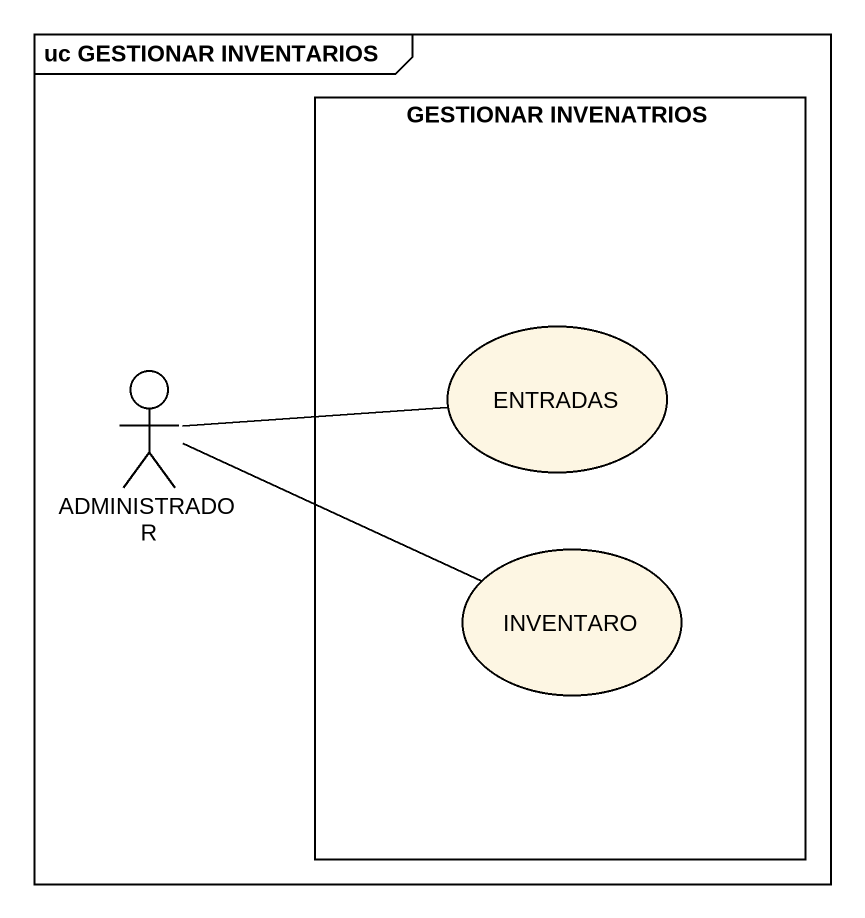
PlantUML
@startuml
mainframe uc GESTIONAR INVENTARIOS
rectangle "GESTIONAR INVENATRIOS" as GESTIONAR_INVENATRIOS {
  usecase ENTRADAS
  usecase INVENTARO
}
actor ADMINISTRADOR
ADMINISTRADOR -right- ENTRADAS
ADMINISTRADOR -right- INVENTARO
@enduml
